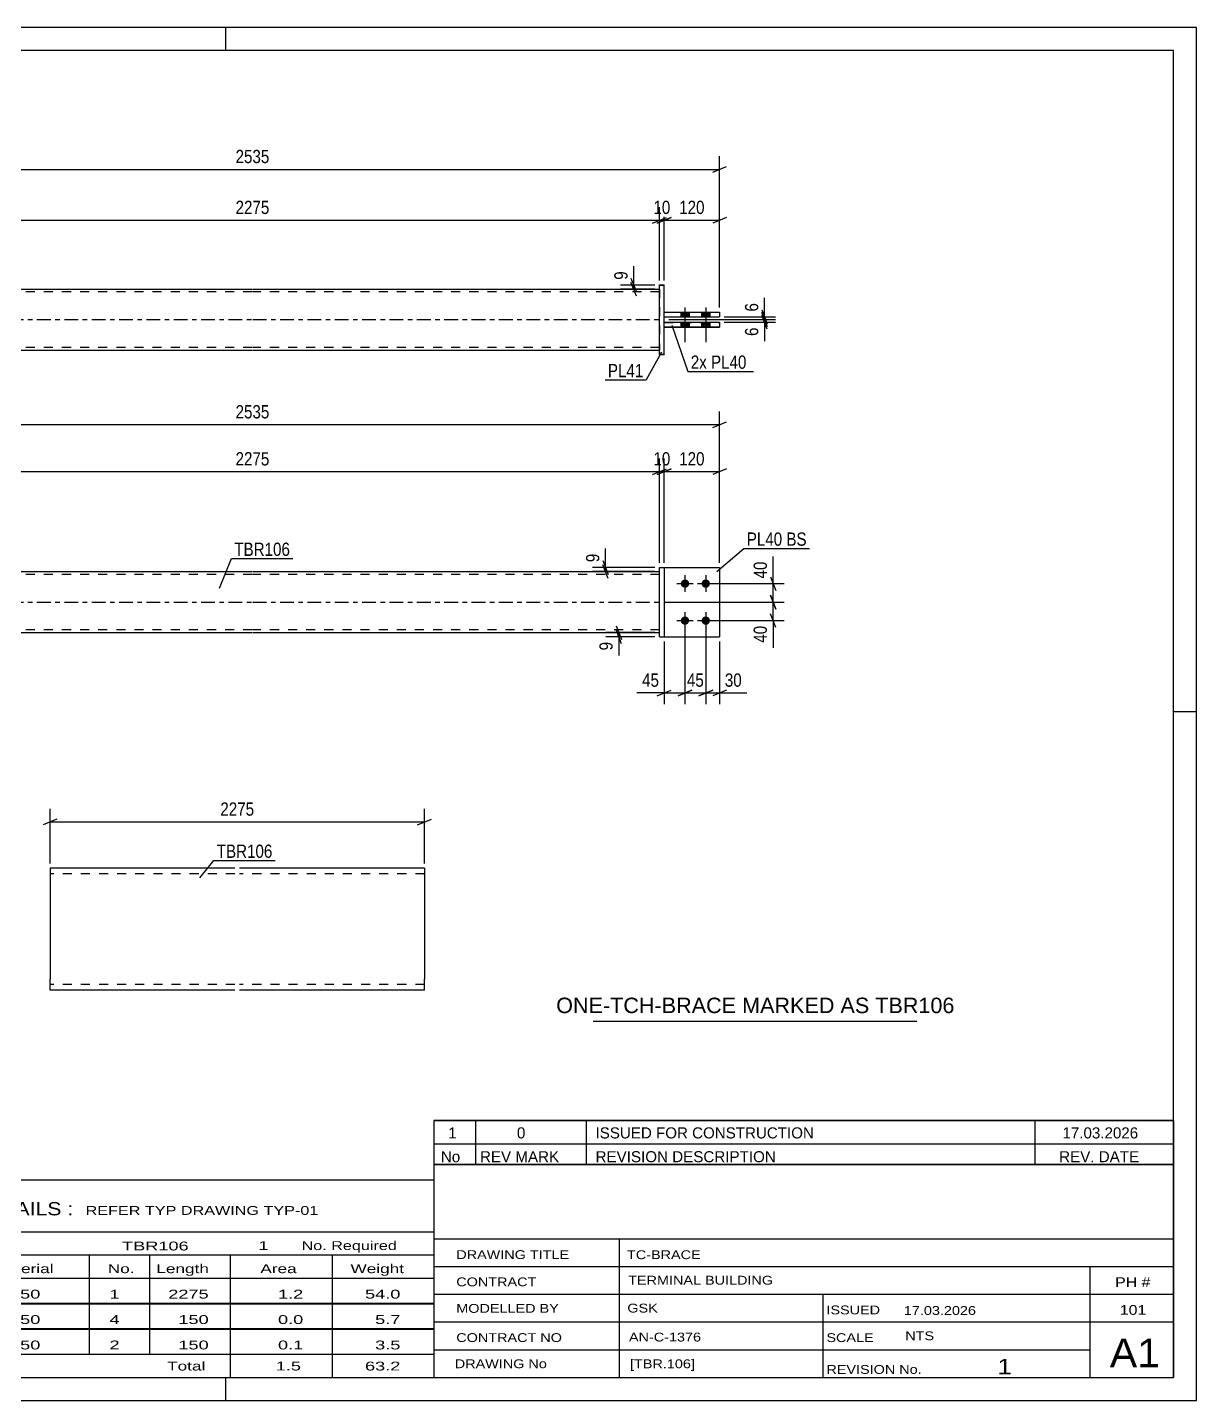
# Model space of a CAD drawing. Header units: millimetres. Extents: x 0 to 420, y 0 to 297.
# Drawn here: x 167.1 to 420, y 0 to 297 of the extents above; entities that cross this region are included whole.
import ezdxf

# ---------------------------------------------------------------- set-up
doc = ezdxf.new("R2010")
doc.units = ezdxf.units.MM
doc.linetypes.add('DXK_LINE_DOT2', pattern=[3.9198, 1.9599, -1.9599])
doc.linetypes.add('DXK_LINE_DOT3', pattern=[5.9187, 2.979, -0.9799, 0.9799, -0.9799])
doc.styles.add('Arial', font='ARIAL.TTF', dxfattribs={"height": 0.2})
doc.styles.add('Arial Narrow', font='ARIALN.TTF', dxfattribs={"height": 0.2})

# ---------------------------------------------------------------- blocks, each defined once
blk = doc.blocks.new('Unknown-581591283-1127')
at = {"color": 5, "linetype": 'Continuous'}
for p, q in [((420, 297), (0, 297)), ((210, 292), (210, 297)), ((420, 0), (420, 297)), ((415, 292), (5, 292)), ((415, 5), (415, 292)), ((420, 149), (415, 149)), ((5, 5), (415, 5)), ((210, 0), (210, 5)), ((0, 0), (420, 0))]:
    blk.add_line(p, q, dxfattribs=at)
blk = doc.blocks.new('Part-581591283-1367 - 1364')
at = {"color": 2, "linetype": 'Continuous'}
for p, q in [((303.85, 180.21), (304.85, 180.21)), ((303.85, 165.21), (303.85, 180.21)), ((304.85, 180.21), (304.85, 165.18)), ((303.85, 165.21), (303.85, 165.18)), ((303.85, 165.18), (303.85, 165.21)), ((303.85, 165.21), (304.85, 165.21)), ((303.85, 165.18), (304.85, 165.18))]:
    blk.add_line(p, q, dxfattribs=at)
at = {"color": 7, "linetype": 'DXK_LINE_DOT2'}
blk.add_line((303.85, 180.18), (304.85, 180.18), dxfattribs=at)
blk = doc.blocks.new('Bolt-581591283-1379 - 1364')
at = {"linetype": 'Continuous'}
for points in [[(309.35, 177.6), (309.53, 177.58), (309.71, 177.52), (309.88, 177.43), (310.02, 177.3), (310.13, 177.15), (310.2, 176.98), (310.24, 176.8), (310.24, 176.61), (310.2, 176.42), (310.13, 176.25), (310.02, 176.1), (309.88, 175.97), (309.71, 175.88), (309.53, 175.82), (309.35, 175.8), (309.16, 175.82), (308.98, 175.88), (308.82, 175.97), (308.68, 176.1), (308.57, 176.25), (308.49, 176.42), (308.45, 176.61), (308.45, 176.8), (308.49, 176.98), (308.57, 177.15), (308.68, 177.3), (308.82, 177.43), (308.98, 177.52), (309.16, 177.58)], [(313.85, 177.6), (314.03, 177.58), (314.21, 177.52), (314.38, 177.43), (314.52, 177.3), (314.63, 177.15), (314.7, 176.98), (314.74, 176.8), (314.74, 176.61), (314.7, 176.42), (314.63, 176.25), (314.52, 176.1), (314.38, 175.97), (314.21, 175.88), (314.03, 175.82), (313.85, 175.8), (313.66, 175.82), (313.48, 175.88), (313.32, 175.97), (313.18, 176.1), (313.07, 176.25), (312.99, 176.42), (312.95, 176.61), (312.95, 176.8), (312.99, 176.98), (313.07, 177.15), (313.18, 177.3), (313.32, 177.43), (313.48, 177.52), (313.66, 177.58)], [(309.35, 169.6), (309.53, 169.58), (309.71, 169.52), (309.88, 169.43), (310.02, 169.3), (310.13, 169.15), (310.2, 168.98), (310.24, 168.8), (310.24, 168.61), (310.2, 168.42), (310.13, 168.25), (310.02, 168.1), (309.88, 167.97), (309.71, 167.88), (309.53, 167.82), (309.35, 167.8), (309.16, 167.82), (308.98, 167.88), (308.82, 167.97), (308.68, 168.1), (308.57, 168.25), (308.49, 168.42), (308.45, 168.61), (308.45, 168.8), (308.49, 168.98), (308.57, 169.15), (308.68, 169.3), (308.82, 169.43), (308.98, 169.52), (309.16, 169.58)], [(313.85, 169.6), (314.03, 169.58), (314.21, 169.52), (314.38, 169.43), (314.52, 169.3), (314.63, 169.15), (314.7, 168.98), (314.74, 168.8), (314.74, 168.61), (314.7, 168.42), (314.63, 168.25), (314.52, 168.1), (314.38, 167.97), (314.21, 167.88), (314.03, 167.82), (313.85, 167.8), (313.66, 167.82), (313.48, 167.88), (313.32, 167.97), (313.18, 168.1), (313.07, 168.25), (312.99, 168.42), (312.95, 168.61), (312.95, 168.8), (312.99, 168.98), (313.07, 169.15), (313.18, 169.3), (313.32, 169.43), (313.48, 169.52), (313.66, 169.58)]]:
    blk.add_hatch(color=1, dxfattribs=at).paths.add_polyline_path(points)
at = {"color": 1, "linetype": 'Continuous'}
for p, q in [((309.35, 178.5), (309.35, 174.9)), ((313.85, 178.5), (313.85, 174.9)), ((307.55, 176.7), (311.15, 176.7)), ((312.05, 176.7), (315.65, 176.7)), ((309.35, 170.5), (309.35, 166.9)), ((313.85, 170.5), (313.85, 166.9)), ((307.55, 168.7), (311.15, 168.7)), ((312.05, 168.7), (315.65, 168.7))]:
    blk.add_line(p, q, dxfattribs=at)
blk = doc.blocks.new('Part-581591283-1440 - 1364')
at = {"linetype": 'Continuous'}
blk.add_hatch(color=2, dxfattribs=at).paths.add_polyline_path([(157.75, 179.3), (156.95, 180.7), (158.55, 180.7)])
at = {"color": 2, "linetype": 'Continuous'}
for p, q in [((127.75, 179.3), (215.75, 179.3)), ((157.75, 179.3), (156.95, 180.7)), ((156.95, 180.7), (158.55, 180.7)), ((158.55, 180.7), (157.75, 179.3)), ((215.85, 179.3), (303.85, 179.3)), ((127.75, 166.1), (215.75, 166.1)), ((215.85, 166.1), (303.85, 166.1))]:
    blk.add_line(p, q, dxfattribs=at)
at = {"color": 7, "linetype": 'DXK_LINE_DOT2'}
for p, q in [((127.75, 166.1), (127.75, 179.3)), ((215.75, 178.7), (127.75, 178.7)), ((303.85, 178.7), (215.85, 178.7)), ((303.85, 166.1), (303.85, 179.3)), ((215.75, 166.7), (127.75, 166.7)), ((303.85, 166.7), (215.85, 166.7))]:
    blk.add_line(p, q, dxfattribs=at)
at = {"color": 7, "linetype": 'DXK_LINE_DOT3'}
for p, q in [((127.75, 172.7), (215.75, 172.7)), ((215.85, 172.7), (303.85, 172.7))]:
    blk.add_line(p, q, dxfattribs=at)
at = {"color": 2, "linetype": 'Continuous'}
blk.add_circle((157.75, 180.2), 1, dxfattribs=at)
blk = doc.blocks.new('Part-581591283-1445 - 1364')
at = {"color": 2, "linetype": 'Continuous'}
for p, q in [((304.85, 180.2), (316.85, 180.2)), ((316.85, 180.2), (316.85, 165.2)), ((304.85, 165.2), (304.85, 165.21)), ((304.85, 165.2), (316.85, 165.2)), ((304.85, 165.2), (316.85, 165.2))]:
    blk.add_line(p, q, dxfattribs=at)
at = {"color": 7, "linetype": 'DXK_LINE_DOT2'}
for p, q in [((304.85, 180.2), (316.85, 180.2)), ((304.85, 180.2), (304.85, 165.2)), ((316.85, 180.2), (316.85, 180.2)), ((304.85, 165.2), (304.85, 165.2)), ((316.85, 165.2), (316.85, 165.2)), ((316.85, 165.2), (316.85, 165.2))]:
    blk.add_line(p, q, dxfattribs=at)
blk = doc.blocks.new('Part-581591283-1450 - 1364')
at = {"color": 7, "linetype": 'DXK_LINE_DOT2'}
for p, q in [((304.85, 180.2), (316.85, 180.2)), ((304.85, 180.2), (304.85, 165.2)), ((304.85, 180.2), (316.85, 180.2)), ((316.85, 180.2), (316.85, 180.2)), ((316.85, 180.2), (316.85, 165.2)), ((304.85, 165.2), (304.85, 165.2))]:
    blk.add_line(p, q, dxfattribs=at)
at = {"color": 2, "linetype": 'Continuous'}
for p, q in [((304.85, 165.2), (304.85, 165.2)), ((304.85, 165.2), (316.85, 165.2)), ((304.85, 165.2), (316.85, 165.2)), ((316.85, 165.2), (316.85, 165.2))]:
    blk.add_line(p, q, dxfattribs=at)
blk = doc.blocks.new('Part-581591283-1778 - 1767')
at = {"color": 2, "linetype": 'Continuous'}
for p, q in [((304.85, 233.22), (316.85, 233.22)), ((304.85, 232.22), (304.85, 233.22)), ((304.85, 232.22), (316.85, 232.22)), ((304.85, 232.19), (316.85, 232.19)), ((316.85, 233.22), (316.85, 232.19))]:
    blk.add_line(p, q, dxfattribs=at)
at = {"color": 7, "linetype": 'DXK_LINE_DOT2'}
for p, q in [((304.85, 233.19), (316.85, 233.19)), ((304.85, 232.19), (304.85, 232.22))]:
    blk.add_line(p, q, dxfattribs=at)
blk = doc.blocks.new('Part-581591283-1773 - 1767')
at = {"linetype": 'Continuous'}
blk.add_hatch(color=2, dxfattribs=at).paths.add_polyline_path([(157.75, 233.81), (156.95, 235.21), (158.55, 235.21)])
at = {"color": 2, "linetype": 'Continuous'}
for p, q in [((127.75, 240.41), (215.75, 240.41)), ((215.85, 240.41), (303.85, 240.41)), ((157.75, 233.81), (156.95, 235.21)), ((156.95, 235.21), (158.55, 235.21)), ((158.55, 235.21), (157.75, 233.81)), ((127.75, 227.21), (215.75, 227.21)), ((215.85, 227.21), (303.85, 227.21))]:
    blk.add_line(p, q, dxfattribs=at)
at = {"color": 7, "linetype": 'DXK_LINE_DOT2'}
for p, q in [((127.75, 227.21), (127.75, 240.41)), ((215.75, 239.81), (127.75, 239.81)), ((303.85, 239.81), (215.85, 239.81)), ((303.85, 240.41), (303.85, 227.21)), ((215.75, 227.81), (127.75, 227.81)), ((303.85, 227.81), (215.85, 227.81))]:
    blk.add_line(p, q, dxfattribs=at)
at = {"color": 7, "linetype": 'DXK_LINE_DOT3'}
for p, q in [((127.75, 233.81), (215.75, 233.81)), ((215.85, 233.81), (303.85, 233.81))]:
    blk.add_line(p, q, dxfattribs=at)
at = {"color": 2, "linetype": 'Continuous'}
blk.add_circle((157.75, 234.71), 1, dxfattribs=at)
blk = doc.blocks.new('Part-581591283-1783 - 1767')
at = {"color": 2, "linetype": 'Continuous'}
for p, q in [((304.85, 235.42), (316.85, 235.42)), ((304.85, 234.42), (304.85, 235.42)), ((316.85, 235.42), (316.85, 234.39)), ((304.85, 234.42), (316.85, 234.42)), ((304.85, 234.39), (316.85, 234.39))]:
    blk.add_line(p, q, dxfattribs=at)
at = {"color": 7, "linetype": 'DXK_LINE_DOT2'}
for p, q in [((304.85, 235.39), (316.85, 235.39)), ((304.85, 234.39), (304.85, 234.42))]:
    blk.add_line(p, q, dxfattribs=at)
blk = doc.blocks.new('Part-581591283-1788 - 1767')
at = {"color": 2, "linetype": 'Continuous'}
for p, q in [((303.85, 226.32), (303.85, 241.32)), ((303.85, 241.32), (304.85, 241.32)), ((304.85, 226.32), (304.85, 241.32)), ((303.85, 226.32), (304.85, 226.32)), ((303.85, 226.32), (303.85, 226.29)), ((303.85, 226.29), (303.85, 226.32)), ((303.85, 226.29), (304.85, 226.29)), ((304.85, 226.29), (304.85, 226.32)), ((304.85, 226.32), (304.85, 226.29))]:
    blk.add_line(p, q, dxfattribs=at)
at = {"color": 7, "linetype": 'DXK_LINE_DOT2'}
for q in [(303.85, 241.32), (304.85, 241.29)]:
    blk.add_line((303.85, 241.29), q, dxfattribs=at)
blk = doc.blocks.new('Bolt-581591283-1800 - 1767')
at = {"linetype": 'Continuous'}
for points in [[(310.25, 235.42), (308.45, 235.42), (308.45, 234.42), (310.25, 234.42)], [(310.25, 235.4), (308.45, 235.4), (308.45, 234.4), (310.25, 234.4)], [(314.75, 235.42), (312.95, 235.42), (312.95, 234.42), (314.75, 234.42)], [(314.75, 235.4), (312.95, 235.4), (312.95, 234.4), (314.75, 234.4)], [(310.25, 233.22), (308.45, 233.22), (308.45, 232.22), (310.25, 232.22)], [(310.25, 233.2), (308.45, 233.2), (308.45, 232.2), (310.25, 232.2)], [(314.75, 233.22), (312.95, 233.22), (312.95, 232.22), (314.75, 232.22)], [(314.75, 233.2), (312.95, 233.2), (312.95, 232.2), (314.75, 232.2)]]:
    blk.add_hatch(color=1, dxfattribs=at).paths.add_polyline_path(points)
at = {"color": 1, "linetype": 'Continuous'}
for p, q in [((308.45, 235.42), (308.45, 234.42)), ((308.45, 235.4), (308.45, 234.4)), ((309.35, 236.42), (309.35, 228.92)), ((309.35, 236.4), (309.35, 228.9)), ((310.25, 235.42), (310.25, 234.42)), ((310.25, 235.4), (310.25, 234.4)), ((312.95, 235.42), (312.95, 234.42)), ((312.95, 235.4), (312.95, 234.4)), ((313.85, 236.42), (313.85, 228.92)), ((313.85, 236.4), (313.85, 228.9)), ((314.75, 235.42), (314.75, 234.42)), ((314.75, 235.4), (314.75, 234.4)), ((308.45, 233.22), (308.45, 232.22)), ((308.45, 233.2), (308.45, 232.2)), ((310.25, 233.22), (310.25, 232.22)), ((310.25, 233.2), (310.25, 232.2)), ((312.95, 233.22), (312.95, 232.22)), ((312.95, 233.2), (312.95, 232.2)), ((314.75, 233.22), (314.75, 232.22)), ((314.75, 233.2), (314.75, 232.2))]:
    blk.add_line(p, q, dxfattribs=at)
blk = doc.blocks.new('Part-581591283-2256 - 2248')
at = {"color": 2, "linetype": 'Continuous'}
for p, q in [((212, 115.16), (172, 115.16)), ((172, 115.16), (172, 91.16)), ((253, 115.16), (213, 115.16)), ((253, 115.16), (253, 91.16)), ((172, 89.47), (172, 91.16)), ((172, 88.95), (172, 89.47)), ((253, 88.76), (253, 91.16)), ((172, 88.76), (172, 88.95)), ((212, 88.76), (172, 88.76)), ((253, 88.76), (213, 88.76))]:
    blk.add_line(p, q, dxfattribs=at)
at = {"color": 7, "linetype": 'DXK_LINE_DOT2'}
for p, q in [((212, 113.96), (172, 113.96)), ((253, 113.96), (213, 113.96)), ((253, 113.96), (253, 113.87)), ((253, 113.87), (253, 113.96)), ((253, 113.68), (253, 113.87)), ((253, 113.87), (253, 113.68)), ((172, 90.24), (172, 91.16)), ((172, 89.47), (172, 90.7)), ((172, 89.96), (172, 90.05)), ((172, 89.96), (172, 90.05)), ((212, 89.96), (172, 89.96)), ((253, 89.96), (213, 89.96)), ((253, 90.05), (253, 90.7)), ((253, 89.96), (253, 90.05)), ((172, 88.76), (172, 88.76))]:
    blk.add_line(p, q, dxfattribs=at)
blk = doc.blocks.new('StraightDimension-581591283-1665 - 1364')
at = {"color": 7, "linetype": 'Continuous'}
for p, q in [((309.35, 167.7), (309.35, 150.65)), ((313.85, 167.7), (313.85, 150.65)), ((307.85, 152.45), (310.85, 153.65)), ((309.35, 153.05), (313.85, 153.05)), ((315.35, 153.65), (312.35, 152.45))]:
    blk.add_line(p, q, dxfattribs=at)
at = {"color": 0}
blk.add_wipeout([(314.03, 153.8), (314.03, 158), (309.17, 158), (309.17, 153.8)], dxfattribs=at)
at = {"color": 3, "style": 'Arial Narrow'}
blk.add_text('45', height=2.863, dxfattribs=at).set_placement((309.77, 154.4))
blk = doc.blocks.new('StraightDimension-581591283-1505 - 1364')
at = {"color": 7, "linetype": 'Continuous'}
for p, q in [((303.85, 181.21), (303.85, 203.77)), ((304.85, 181.2), (304.85, 203.77)), ((302.35, 200.32), (305.35, 201.52)), ((306.35, 201.52), (303.35, 200.32)), ((303.85, 200.92), (304.85, 200.92))]:
    blk.add_line(p, q, dxfattribs=at)
at = {"color": 0}
blk.add_wipeout([(306.78, 201.67), (306.78, 205.87), (301.92, 205.87), (301.92, 201.67)], dxfattribs=at)
at = {"color": 3, "style": 'Arial Narrow'}
blk.add_text('10', height=2.863, dxfattribs=at).set_placement((302.52, 202.27))
blk = doc.blocks.new('StraightDimension-581591283-1703 - 1364')
at = {"color": 7, "linetype": 'Continuous'}
for p, q in [((314.85, 176.7), (330.81, 176.7)), ((327.81, 178.2), (329.01, 175.2)), ((328.41, 172.68), (328.41, 176.7)), ((304.85, 172.68), (330.81, 172.68)), ((329.01, 171.18), (327.81, 174.18))]:
    blk.add_line(p, q, dxfattribs=at)
at = {"color": 0}
blk.add_wipeout([(327.66, 182.08), (323.46, 182.08), (323.46, 177.22), (327.66, 177.22)], dxfattribs=at)
at = {"color": 7, "linetype": 'Continuous'}
blk.add_line((328.41, 176.7), (328.41, 182.6), dxfattribs=at)
blk.add_line((328.41, 176.7), (328.41, 182.6), dxfattribs=at)
at = {"color": 3, "style": 'Arial Narrow'}
blk.add_text('40', height=2.863, rotation=90.0002, dxfattribs=at).set_placement((327.06, 177.82))
blk = doc.blocks.new('StraightDimension-581591283-1649 - 1364')
at = {"color": 7, "linetype": 'Continuous'}
for p, q in [((309.35, 167.7), (309.35, 150.65)), ((304.85, 164.2), (304.85, 150.65)), ((303.35, 152.45), (306.35, 153.65)), ((304.85, 153.05), (309.35, 153.05)), ((310.85, 153.65), (307.85, 152.45))]:
    blk.add_line(p, q, dxfattribs=at)
at = {"color": 0}
blk.add_wipeout([(304.32, 153.8), (304.32, 158), (299.47, 158), (299.47, 153.8)], dxfattribs=at)
at = {"color": 7, "linetype": 'Continuous'}
blk.add_line((304.85, 153.05), (298.94, 153.05), dxfattribs=at)
blk.add_line((304.85, 153.05), (298.94, 153.05), dxfattribs=at)
at = {"color": 3, "style": 'Arial Narrow'}
blk.add_text('45', height=2.863, dxfattribs=at).set_placement((300.07, 154.4))
blk = doc.blocks.new('StraightDimension-581591283-1730 - 1364')
at = {"color": 7, "linetype": 'Continuous'}
for p, q in [((291.56, 181.71), (292.76, 178.71)), ((302.85, 180.21), (289.31, 180.21)), ((302.85, 179.3), (289.31, 179.3)), ((292.76, 177.8), (291.56, 180.8)), ((292.16, 179.3), (292.16, 180.21))]:
    blk.add_line(p, q, dxfattribs=at)
at = {"color": 0}
blk.add_wipeout([(291.41, 183.77), (287.21, 183.77), (287.21, 180.74), (291.41, 180.74)], dxfattribs=at)
at = {"color": 7, "linetype": 'Continuous'}
blk.add_line((292.16, 180.21), (292.16, 184.29), dxfattribs=at)
blk.add_line((292.16, 180.21), (292.16, 184.29), dxfattribs=at)
at = {"color": 3, "style": 'Arial Narrow'}
blk.add_text('9', height=2.86, rotation=90.0002, dxfattribs=at).set_placement((290.81, 181.34))
blk = doc.blocks.new('StraightDimension-581591283-1496 - 1364')
at = {"color": 7, "linetype": 'Continuous'}
for p, q in [((127.75, 181.2), (127.75, 203.77)), ((303.85, 181.21), (303.85, 203.77)), ((129.25, 201.52), (126.25, 200.32)), ((127.75, 200.92), (303.85, 200.92)), ((302.35, 200.32), (305.35, 201.52))]:
    blk.add_line(p, q, dxfattribs=at)
at = {"color": 0}
blk.add_wipeout([(220.05, 201.67), (220.05, 205.87), (211.54, 205.87), (211.54, 201.67)], dxfattribs=at)
at = {"color": 3, "style": 'Arial Narrow'}
blk.add_text('2275', height=2.863, dxfattribs=at).set_placement((212.14, 202.27))
blk = doc.blocks.new('StraightDimension-581591283-1523 - 1364')
at = {"color": 7, "linetype": 'Continuous'}
for p, q in [((304.85, 181.2), (304.85, 203.77)), ((316.85, 181.2), (316.85, 203.77)), ((303.35, 200.32), (306.35, 201.52)), ((304.85, 200.92), (316.85, 200.92)), ((318.35, 201.52), (315.35, 200.32))]:
    blk.add_line(p, q, dxfattribs=at)
at = {"color": 0}
blk.add_wipeout([(314.19, 201.67), (314.19, 205.87), (307.5, 205.87), (307.5, 201.67)], dxfattribs=at)
at = {"color": 3, "style": 'Arial Narrow'}
blk.add_text('120', height=2.863, dxfattribs=at).set_placement((308.1, 202.27))
blk = doc.blocks.new('StraightDimension-581591283-1546 - 1364')
at = {"color": 7, "linetype": 'Continuous'}
for p, q in [((114.75, 181.2), (114.75, 213.94)), ((316.85, 181.2), (316.85, 213.94)), ((116.25, 211.69), (113.25, 210.49)), ((114.75, 211.09), (316.85, 211.09)), ((315.35, 210.49), (318.35, 211.69))]:
    blk.add_line(p, q, dxfattribs=at)
at = {"color": 0}
blk.add_wipeout([(220.05, 211.84), (220.05, 216.04), (211.54, 216.04), (211.54, 211.84)], dxfattribs=at)
at = {"color": 3, "style": 'Arial Narrow'}
blk.add_text('2535', height=2.863, dxfattribs=at).set_placement((212.14, 212.44))
blk = doc.blocks.new('StraightDimension-581591283-1640 - 1364')
at = {"color": 7, "linetype": 'Continuous'}
for p, q in [((294.45, 167.6), (295.65, 164.6)), ((295.65, 163.71), (294.45, 166.71)), ((302.85, 166.1), (292.2, 166.1)), ((302.85, 165.21), (292.2, 165.21)), ((295.05, 165.21), (295.05, 166.1))]:
    blk.add_line(p, q, dxfattribs=at)
at = {"color": 0}
blk.add_wipeout([(294.3, 164.69), (290.1, 164.69), (290.1, 161.66), (294.3, 161.66)], dxfattribs=at)
at = {"color": 7, "linetype": 'Continuous'}
blk.add_line((295.05, 165.21), (295.05, 161.13), dxfattribs=at)
blk.add_line((295.05, 165.21), (295.05, 161.13), dxfattribs=at)
at = {"color": 3, "style": 'Arial Narrow'}
blk.add_text('9', height=2.86, rotation=90.0002, dxfattribs=at).set_placement((293.7, 162.26))
blk = doc.blocks.new('StraightDimension-581591283-1675 - 1364')
at = {"color": 7, "linetype": 'Continuous'}
for p, q in [((313.85, 167.7), (313.85, 150.65)), ((316.85, 164.2), (316.85, 150.65)), ((312.35, 152.45), (315.35, 153.65)), ((313.85, 153.05), (316.85, 153.05)), ((318.35, 153.65), (315.35, 152.45))]:
    blk.add_line(p, q, dxfattribs=at)
at = {"color": 0}
blk.add_wipeout([(322.23, 153.8), (322.23, 158), (317.37, 158), (317.37, 153.8)], dxfattribs=at)
at = {"color": 7, "linetype": 'Continuous'}
blk.add_line((316.85, 153.05), (322.75, 153.05), dxfattribs=at)
blk.add_line((316.85, 153.05), (322.75, 153.05), dxfattribs=at)
at = {"color": 3, "style": 'Arial Narrow'}
blk.add_text('30', height=2.863, dxfattribs=at).set_placement((317.97, 154.4))
blk = doc.blocks.new('StraightDimension-581591283-1716 - 1364')
at = {"color": 7, "linetype": 'Continuous'}
for p, q in [((304.85, 172.68), (330.81, 172.68)), ((327.81, 174.18), (329.01, 171.18)), ((328.41, 168.7), (328.41, 172.68)), ((329.01, 167.2), (327.81, 170.2)), ((314.85, 168.7), (330.81, 168.7))]:
    blk.add_line(p, q, dxfattribs=at)
at = {"color": 0}
blk.add_wipeout([(327.66, 168.17), (323.46, 168.17), (323.46, 163.32), (327.66, 163.32)], dxfattribs=at)
at = {"color": 7, "linetype": 'Continuous'}
blk.add_line((328.41, 168.7), (328.41, 162.79), dxfattribs=at)
blk.add_line((328.41, 168.7), (328.41, 162.79), dxfattribs=at)
at = {"color": 3, "style": 'Arial Narrow'}
blk.add_text('40', height=2.863, rotation=90.0002, dxfattribs=at).set_placement((327.06, 163.92))
blk = doc.blocks.new('StraightDimension-581591283-1890 - 1767')
at = {"color": 7, "linetype": 'Continuous'}
for p, q in [((303.35, 254.7), (306.35, 255.9)), ((304.85, 242.29), (304.85, 258.15)), ((318.35, 255.9), (315.35, 254.7)), ((316.85, 236.42), (316.85, 258.15)), ((304.85, 255.3), (316.85, 255.3))]:
    blk.add_line(p, q, dxfattribs=at)
at = {"color": 0}
blk.add_wipeout([(314.19, 256.05), (314.19, 260.25), (307.5, 260.25), (307.5, 256.05)], dxfattribs=at)
at = {"color": 3, "style": 'Arial Narrow'}
blk.add_text('120', height=2.863, dxfattribs=at).set_placement((308.1, 256.65))
blk = doc.blocks.new('StraightDimension-581591283-1805 - 1767')
at = {"color": 7, "linetype": 'Continuous'}
for p, q in [((302.85, 241.29), (295.42, 241.29)), ((297.67, 242.79), (298.87, 239.79)), ((298.87, 238.91), (297.67, 241.91)), ((298.27, 240.41), (298.27, 241.29)), ((302.85, 240.41), (295.42, 240.41))]:
    blk.add_line(p, q, dxfattribs=at)
at = {"color": 0}
blk.add_wipeout([(297.52, 244.85), (293.32, 244.85), (293.32, 241.82), (297.52, 241.82)], dxfattribs=at)
at = {"color": 7, "linetype": 'Continuous'}
blk.add_line((298.27, 241.29), (298.27, 245.37), dxfattribs=at)
blk.add_line((298.27, 241.29), (298.27, 245.37), dxfattribs=at)
at = {"color": 3, "style": 'Arial Narrow'}
blk.add_text('9', height=2.86, rotation=90.0002, dxfattribs=at).set_placement((296.92, 242.42))
blk = doc.blocks.new('StraightDimension-581591283-1816 - 1767')
at = {"color": 7, "linetype": 'Continuous'}
for p, q in [((325.94, 235.92), (327.14, 232.92)), ((327.14, 232.31), (325.94, 235.31)), ((305.85, 233.81), (328.94, 233.81)), ((317.85, 234.42), (328.94, 234.42)), ((326.54, 233.81), (326.54, 234.42))]:
    blk.add_line(p, q, dxfattribs=at)
at = {"color": 0}
blk.add_wipeout([(325.79, 237.98), (321.59, 237.98), (321.59, 234.95), (325.79, 234.95)], dxfattribs=at)
at = {"color": 7, "linetype": 'Continuous'}
blk.add_line((326.54, 234.42), (326.54, 238.5), dxfattribs=at)
blk.add_line((326.54, 234.42), (326.54, 238.5), dxfattribs=at)
at = {"color": 3, "style": 'Arial Narrow'}
blk.add_text('6', height=2.86, rotation=90.0002, dxfattribs=at).set_placement((325.19, 235.55))
blk = doc.blocks.new('StraightDimension-581591283-1825 - 1767')
at = {"color": 7, "linetype": 'Continuous'}
for p, q in [((325.94, 235.31), (327.14, 232.31)), ((327.14, 231.72), (325.94, 234.72)), ((305.85, 233.81), (328.94, 233.81)), ((317.85, 233.22), (328.94, 233.22)), ((326.54, 233.22), (326.54, 233.81))]:
    blk.add_line(p, q, dxfattribs=at)
at = {"color": 0}
blk.add_wipeout([(325.79, 232.7), (321.59, 232.7), (321.59, 229.67), (325.79, 229.67)], dxfattribs=at)
at = {"color": 7, "linetype": 'Continuous'}
blk.add_line((326.54, 233.22), (326.54, 229.14), dxfattribs=at)
blk.add_line((326.54, 233.22), (326.54, 229.14), dxfattribs=at)
at = {"color": 3, "style": 'Arial Narrow'}
blk.add_text('6', height=2.86, rotation=90.0002, dxfattribs=at).set_placement((325.19, 230.27))
blk = doc.blocks.new('StraightDimension-581591283-1900 - 1767')
at = {"color": 7, "linetype": 'Continuous'}
for p, q in [((302.35, 254.7), (305.35, 255.9)), ((306.35, 255.9), (303.35, 254.7)), ((303.85, 242.29), (303.85, 258.15)), ((304.85, 242.29), (304.85, 258.15)), ((303.85, 255.3), (304.85, 255.3))]:
    blk.add_line(p, q, dxfattribs=at)
at = {"color": 0}
blk.add_wipeout([(306.78, 256.05), (306.78, 260.25), (301.92, 260.25), (301.92, 256.05)], dxfattribs=at)
at = {"color": 3, "style": 'Arial Narrow'}
blk.add_text('10', height=2.863, dxfattribs=at).set_placement((302.52, 256.65))
blk = doc.blocks.new('StraightDimension-581591283-1910 - 1767')
at = {"color": 7, "linetype": 'Continuous'}
for p, q in [((129.25, 255.9), (126.25, 254.7)), ((127.75, 242.31), (127.75, 258.15)), ((302.35, 254.7), (305.35, 255.9)), ((303.85, 242.29), (303.85, 258.15)), ((127.75, 255.3), (303.85, 255.3))]:
    blk.add_line(p, q, dxfattribs=at)
at = {"color": 0}
blk.add_wipeout([(220.05, 256.05), (220.05, 260.25), (211.54, 260.25), (211.54, 256.05)], dxfattribs=at)
at = {"color": 3, "style": 'Arial Narrow'}
blk.add_text('2275', height=2.863, dxfattribs=at).set_placement((212.14, 256.65))
blk = doc.blocks.new('StraightDimension-581591283-1941 - 1767')
at = {"color": 7, "linetype": 'Continuous'}
for p, q in [((114.75, 236.31), (114.75, 269.16)), ((316.85, 236.42), (316.85, 269.16)), ((116.25, 266.91), (113.25, 265.71)), ((114.75, 266.31), (316.85, 266.31)), ((315.35, 265.71), (318.35, 266.91))]:
    blk.add_line(p, q, dxfattribs=at)
at = {"color": 0}
blk.add_wipeout([(220.05, 267.06), (220.05, 271.26), (211.54, 271.26), (211.54, 267.06)], dxfattribs=at)
at = {"color": 3, "style": 'Arial Narrow'}
blk.add_text('2535', height=2.863, dxfattribs=at).set_placement((212.14, 267.66))
blk = doc.blocks.new('StraightDimension-581591283-2261 - 2248')
at = {"color": 7, "linetype": 'Continuous'}
for p, q in [((172, 116.16), (172, 128.01)), ((253, 116.16), (253, 128.01)), ((173.5, 125.76), (170.5, 124.56)), ((172, 125.16), (253, 125.16)), ((251.5, 124.56), (254.5, 125.76))]:
    blk.add_line(p, q, dxfattribs=at)
at = {"color": 0}
blk.add_wipeout([(216.75, 125.91), (216.75, 130.11), (208.24, 130.11), (208.24, 125.91)], dxfattribs=at)
at = {"color": 3, "style": 'Arial Narrow'}
blk.add_text('2275', height=2.863, dxfattribs=at).set_placement((208.84, 126.51))
blk = doc.blocks.new('Unknown-581591283-3215')
at = {"color": 7, "linetype": 'Continuous'}
for p, q in [((95, 47.75), (255, 47.75)), ((95, 36.5), (95, 47.75)), ((255, 47.75), (255, 36.5)), ((95, 36.5), (255, 36.5)), ((95, 36.5), (95, 31.5)), ((255, 36.5), (255, 31.5)), ((95, 31.5), (255, 31.5)), ((95, 31.5), (95, 26.5)), ((119, 31.5), (119, 26.5)), ((154.5, 31.5), (154.5, 26.5)), ((180.5, 31.5), (180.5, 26.5)), ((193.5, 31.5), (193.5, 26.5)), ((211, 31.5), (211, 26.5)), ((233, 31.5), (233, 26.5)), ((255, 31.5), (255, 26.5)), ((95, 26.5), (255, 26.5)), ((95, 26.45), (95, 21.05)), ((95, 26.45), (255, 26.45)), ((119, 26.5), (119, 21)), ((154.5, 26.5), (154.5, 21)), ((180.5, 26.5), (180.5, 21)), ((193.5, 26.5), (193.5, 21)), ((211, 26.5), (211, 21)), ((233, 26.5), (233, 21)), ((255, 26.45), (255, 21.05)), ((95, 21.05), (255, 21.05)), ((95, 20.95), (95, 15.55)), ((95, 20.95), (255, 20.95)), ((119, 21), (119, 15.5)), ((154.5, 21), (154.5, 15.5)), ((180.5, 21), (180.5, 15.5)), ((193.5, 21), (193.5, 15.5)), ((211, 21), (211, 15.5)), ((233, 21), (233, 15.5)), ((255, 20.95), (255, 15.55)), ((95, 15.55), (255, 15.55)), ((95, 15.45), (95, 10.05)), ((95, 15.45), (255, 15.45)), ((119, 15.5), (119, 10)), ((154.5, 15.5), (154.5, 10)), ((180.5, 15.5), (180.5, 10)), ((193.5, 15.5), (193.5, 10)), ((211, 15.5), (211, 10)), ((233, 15.5), (233, 10)), ((255, 15.45), (255, 10.05)), ((95, 10.05), (255, 10.05)), ((95, 10), (255, 10)), ((95, 10), (95, 5)), ((211, 10), (211, 5)), ((233, 10), (233, 5)), ((255, 10), (255, 5)), ((95, 5), (255, 5))]:
    blk.add_line(p, q, dxfattribs=at)
at = {"color": 7, "style": 'Arial Narrow'}
for s, height, width, p in [('GENERAL NOTES & WELD DETAILS :', 2.8633, 1.4, (96.15, 40.06)), ('REFER TYP DRAWING TYP-01', 1.9089, 1.6, (179.7, 40.16)), ("MATERIAL LIST FOR ASSEMBLY MK'D", 1.9089, 1.6, (96.15, 32.56)), ('TBR106', 1.909, 1.794707, (187.59, 32.47)), ('1', 1.91, 1.794707, (217.08, 32.56)), ('No. Required', 1.9089, 1.6, (226.41, 32.56)), ('Mark', 1.909, 1.7, (96.34, 27.5)), ('Profile', 1.909, 1.7, (129.41, 27.5)), ('Material', 1.909, 1.7, (159.54, 27.56)), ('No.', 1.909, 1.7, (184.5, 27.56)), ('Length', 1.909, 1.7, (195, 27.56)), ('Area', 1.909, 1.7, (217.5, 27.56)), ('Weight', 1.909, 1.7, (237, 27.56))]:
    blk.add_text(s, height=height, dxfattribs=dict(at, width=width)).set_placement(p)
at = {"color": 7, "linetype": 'Continuous', "style": 'Arial Narrow'}
for s, height, width, p in [('TBR106', 1.909, 1.794707, (96.5, 22.06)), ('SHS132*6', 1.909, 1.794707, (121, 22.06)), ('E350', 1.909, 1.794707, (160.74, 22.06)), ('1', 1.91, 1.794707, (184.86, 22.06)), ('2275', 1.909, 1.794707, (197.58, 22.06)), ('1.2', 1.909, 1.794707, (221.32, 22.06)), ('54.0', 1.909, 1.794707, (240.14, 22.06)), ('PL40', 1.909, 1.794707, (96.5, 16.56)), ('PL10*120', 1.909, 1.794707, (121, 16.56)), ('E350', 1.909, 1.794707, (160.74, 16.56)), ('4', 1.91, 1.794707, (184.86, 16.56)), ('150', 1.909, 1.794707, (199.77, 16.56)), ('0.0', 1.909, 1.794707, (221.32, 16.56)), ('5.7', 1.909, 1.794707, (242.33, 16.56)), ('PL41', 1.909, 1.794707, (96.5, 11.06)), ('PL10*150', 1.909, 1.794707, (121, 11.06)), ('E350', 1.909, 1.794707, (160.74, 11.06)), ('2', 1.91, 1.794707, (184.86, 11.06)), ('150', 1.909, 1.794707, (199.77, 11.06)), ('0.1', 1.909, 1.794707, (221.32, 11.06)), ('3.5', 1.909, 1.794707, (242.33, 11.06)), ('Total', 1.909, 1.7, (197.33, 6.5)), ('1.5', 1.909, 1.794707, (220.83, 6.5)), ('63.2', 1.909, 1.794707, (240.14, 6.5))]:
    blk.add_text(s, height=height, dxfattribs=dict(at, width=width)).set_placement(p)
blk = doc.blocks.new('Unknown-581591283-3213')
at = {"color": 7, "linetype": 'Continuous'}
for p, q in [((255, 51.05), (255, 5)), ((255, 51.05), (415, 51.05)), ((415, 51), (415, 5)), ((255, 35), (415, 35)), ((295.14, 35), (295.14, 5)), ((255, 29), (415, 29)), ((397, 5.05), (397, 29.05)), ((255, 23), (415, 23)), ((339.14, 23), (339.14, 5)), ((255, 17), (415, 17)), ((255, 11), (397, 11)), ((255, 5), (415, 5))]:
    blk.add_line(p, q, dxfattribs=at)
at = {"color": 7, "style": 'Arial Narrow'}
for s, height, width, p in [('DRAWING TITLE', 1.9089, 1.425378, (259.88, 30.61)), ('TC-BRACE', 1.909, 1.425378, (296.81, 30.59)), ('TERMINAL BUILDING', 1.9089, 1.425378, (297.06, 25.07)), ('CONTRACT', 1.909, 1.425378, (259.88, 24.71)), ('MODELLED BY', 1.9089, 1.425378, (259.88, 18.98)), ('GSK', 1.909, 1.425378, (296.88, 19.04)), ('ISSUED', 1.909, 1.425378, (339.94, 18.64)), ('17.03.2026', 1.909, 1.425378, (356.69, 18.52)), ('CONTRACT NO', 1.9089, 1.425378, (259.88, 12.66)), ('AN-C-1376', 1.909, 1.425378, (297.23, 12.78)), ('SCALE', 1.909, 1.425378, (339.94, 12.65)), ('A1', 6.204, 1.25, (401.24, 7.2)), ('DRAWING No', 1.909, 1.425378, (259.56, 7)), ('[TBR.106]', 1.909, 1.425378, (297.46, 6.99)), ('1', 3.34, 1.5, (376.91, 5.68)), ('REVISION No.', 1.9089, 1.425378, (339.94, 5.77))]:
    blk.add_text(s, height=height, dxfattribs=dict(at, width=width)).set_placement(p)
at = {"color": 7, "linetype": 'Continuous', "style": 'Arial Narrow'}
for s, height, width, p in [('PH #', 2.1, 1.42538, (402.4, 24.55)), ('101', 2.1, 1.42538, (403.41, 18.55)), ('NTS', 1.909, 1.425378, (357, 13.05))]:
    blk.add_text(s, height=height, dxfattribs=dict(at, width=width)).set_placement(p)
blk = doc.blocks.new('Unknown-581591283-3214')
at = {"color": 7, "linetype": 'Continuous'}
for p, q in [((255, 60.55), (415, 60.55)), ((415, 60.55), (255, 60.55)), ((255, 60.55), (255, 55.55)), ((264, 60.55), (264, 55.55)), ((288, 60.55), (288, 55.55)), ((385, 60.55), (385, 55.55)), ((415, 60.55), (415, 55.55)), ((255, 55.55), (415, 55.55)), ((255, 55.55), (255, 51.05)), ((255, 55.55), (415, 55.55)), ((264, 55.55), (264, 51.05)), ((288, 55.55), (288, 51.05)), ((385, 55.55), (385, 51.05)), ((415, 55.55), (415, 51.05)), ((415, 51.05), (255, 51.05))]:
    blk.add_line(p, q, dxfattribs=at)
at = {"color": 7, "linetype": 'Continuous', "style": 'Arial Narrow'}
for s, height, width, p in [('1', 2.39, 1.196471, (258.16, 56.7)), ('0', 2.39, 1.196471, (273, 56.7)), ('ISSUED FOR CONSTRUCTION', 2.3861, 1.196471, (290, 56.7)), ('17.03.2026', 2.386, 1.196471, (391, 56.7)), ('No', 2.386, 1.2, (256.54, 51.55)), ('REV MARK', 2.386, 1.2, (265, 51.55)), ('REVISION DESCRIPTION', 2.3861, 1.2, (290, 51.55)), ('REV. DATE', 2.386, 1.2, (390.28, 51.55))]:
    blk.add_text(s, height=height, dxfattribs=dict(at, width=width)).set_placement(p)
blk = doc.blocks.new('Unknown-581591283-3216')
at = {"color": 7, "linetype": 'Continuous'}
blk.add_line((289.5, 82.05), (359.5, 82.05), dxfattribs=at)
at = {"color": 7, "style": 'Arial'}
blk.add_text('ONE-TCH-BRACE MARKED AS TBR106', height=3.3428, dxfattribs=at).set_placement((281.49, 83.8))
blk = doc.blocks.new('Mark-581591283-1436 - 1364')
at = {"color": 0}
blk.add_wipeout([(223.91, 182.7), (223.91, 185.7), (211.86, 185.7), (211.86, 182.7)], dxfattribs=at)
blk.add_wipeout([(223.91, 182.7), (223.91, 185.7), (211.86, 185.7), (211.86, 182.7)], dxfattribs=at)
at = {"color": 30, "linetype": 'Continuous'}
for p, q in [((208.65, 175.75), (211.26, 182.1)), ((211.26, 182.1), (224.51, 182.1))]:
    blk.add_line(p, q, dxfattribs=at)
at = {"color": 3, "style": 'Arial Narrow'}
blk.add_text('TBR106', height=2.863, dxfattribs=at).set_placement((211.86, 182.7))
blk = doc.blocks.new('MarkSet-581591283-1752 - 1364')
at = {"color": 0}
blk.add_wipeout([(330.38, 184.9), (330.38, 187.9), (322.71, 187.9), (322.71, 184.9)], dxfattribs=at)
blk.add_wipeout([(330.38, 184.9), (330.38, 187.9), (322.71, 187.9), (322.71, 184.9)], dxfattribs=at)
at = {"color": 30, "linetype": 'Continuous'}
blk.add_line((316.21, 179.31), (322.11, 184.3), dxfattribs=at)
at = {"color": 0}
blk.add_wipeout([(335.66, 184.9), (335.66, 187.9), (331.28, 187.9), (331.28, 184.9)], dxfattribs=at)
blk.add_wipeout([(335.66, 184.9), (335.66, 187.9), (331.28, 187.9), (331.28, 184.9)], dxfattribs=at)
at = {"color": 30, "linetype": 'Continuous'}
blk.add_line((322.11, 184.3), (336.26, 184.3), dxfattribs=at)
at = {"color": 3, "style": 'Arial Narrow'}
for s, p in [('PL40', (322.71, 184.9)), ('BS', (331.28, 184.9))]:
    blk.add_text(s, height=2.863, dxfattribs=at).set_placement(p)
blk = doc.blocks.new('Mark-581591283-1784 - 1767')
at = {"color": 0}
blk.add_wipeout([(300.35, 221.35), (300.35, 224.35), (292.67, 224.35), (292.67, 221.35)], dxfattribs=at)
blk.add_wipeout([(300.35, 221.35), (300.35, 224.35), (292.67, 224.35), (292.67, 221.35)], dxfattribs=at)
at = {"color": 30, "linetype": 'Continuous'}
for p in [(304.25, 226.79), (292.07, 220.75)]:
    blk.add_line(p, (300.95, 220.75), dxfattribs=at)
at = {"color": 3, "style": 'Arial Narrow'}
blk.add_text('PL41', height=2.863, dxfattribs=at).set_placement((292.67, 221.35))
blk = doc.blocks.new('MarkSet-581591283-1973 - 1767')
at = {"color": 0}
blk.add_wipeout([(314.07, 223.18), (314.07, 226.18), (310.6, 226.18), (310.6, 223.18)], dxfattribs=at)
blk.add_wipeout([(314.07, 223.18), (314.07, 226.18), (310.6, 226.18), (310.6, 223.18)], dxfattribs=at)
at = {"color": 30, "linetype": 'Continuous'}
blk.add_line((306.47, 232.6), (310, 222.58), dxfattribs=at)
at = {"color": 0}
blk.add_wipeout([(322.65, 223.18), (322.65, 226.18), (314.97, 226.18), (314.97, 223.18)], dxfattribs=at)
blk.add_wipeout([(322.65, 223.18), (322.65, 226.18), (314.97, 226.18), (314.97, 223.18)], dxfattribs=at)
at = {"color": 30, "linetype": 'Continuous'}
blk.add_line((310, 222.58), (324.15, 222.58), dxfattribs=at)
at = {"color": 3, "style": 'Arial Narrow'}
for s, p in [('2x', (310.6, 223.18)), ('PL40', (314.97, 223.18))]:
    blk.add_text(s, height=2.863, dxfattribs=at).set_placement(p)
blk = doc.blocks.new('Mark-581591283-2252 - 2248')
at = {"color": 0}
blk.add_wipeout([(220.11, 117.38), (220.11, 120.38), (208.06, 120.38), (208.06, 117.38)], dxfattribs=at)
blk.add_wipeout([(220.11, 117.38), (220.11, 120.38), (208.06, 120.38), (208.06, 117.38)], dxfattribs=at)
at = {"color": 30, "linetype": 'Continuous'}
for p, q in [((204.38, 113.08), (207.46, 116.78)), ((207.46, 116.78), (220.71, 116.78))]:
    blk.add_line(p, q, dxfattribs=at)
at = {"color": 3, "style": 'Arial Narrow'}
blk.add_text('TBR106', height=2.863, dxfattribs=at).set_placement((208.06, 117.38))

msp = doc.modelspace()

# ---------------------------------------------------------------- block references
for name in ['Unknown-581591283-1127', 'Part-581591283-1788 - 1767', 'Part-581591283-1773 - 1767', 'Part-581591283-1783 - 1767', 'Bolt-581591283-1800 - 1767', 'Part-581591283-1778 - 1767', 'Part-581591283-1440 - 1364', 'Part-581591283-1367 - 1364', 'Part-581591283-1445 - 1364', 'Part-581591283-1450 - 1364', 'Bolt-581591283-1379 - 1364', 'Part-581591283-2256 - 2248', 'Unknown-581591283-3216', 'Unknown-581591283-3214', 'Unknown-581591283-3213', 'Unknown-581591283-3215']:
    msp.add_blockref(name, (0, 0))

# ---------------------------------------------------------------- next in the draw order: block references
for name in ['StraightDimension-581591283-1890 - 1767', 'Mark-581591283-1784 - 1767', 'StraightDimension-581591283-1505 - 1364', 'StraightDimension-581591283-1665 - 1364', 'StraightDimension-581591283-2261 - 2248']:
    msp.add_blockref(name, (0, 0))

# ---------------------------------------------------------------- next in the draw order: block references
for name in ['StraightDimension-581591283-1805 - 1767', 'StraightDimension-581591283-1816 - 1767', 'StraightDimension-581591283-1730 - 1364', 'StraightDimension-581591283-1703 - 1364', 'StraightDimension-581591283-1649 - 1364', 'StraightDimension-581591283-1675 - 1364', 'Mark-581591283-2252 - 2248']:
    msp.add_blockref(name, (0, 0))

# ---------------------------------------------------------------- next in the draw order: block references
for name in ['StraightDimension-581591283-1900 - 1767', 'StraightDimension-581591283-1825 - 1767', 'StraightDimension-581591283-1496 - 1364', 'StraightDimension-581591283-1716 - 1364', 'StraightDimension-581591283-1640 - 1364']:
    msp.add_blockref(name, (0, 0))

# ---------------------------------------------------------------- next in the draw order: block references
for name in ['StraightDimension-581591283-1910 - 1767', 'MarkSet-581591283-1973 - 1767', 'StraightDimension-581591283-1523 - 1364']:
    msp.add_blockref(name, (0, 0))

# ---------------------------------------------------------------- next in the draw order: block references
for name in ['StraightDimension-581591283-1941 - 1767', 'StraightDimension-581591283-1546 - 1364']:
    msp.add_blockref(name, (0, 0))

# ---------------------------------------------------------------- next in the draw order: block references
for name in ['MarkSet-581591283-1752 - 1364', 'Mark-581591283-1436 - 1364']:
    msp.add_blockref(name, (0, 0))

doc.saveas('drawing.dxf')
